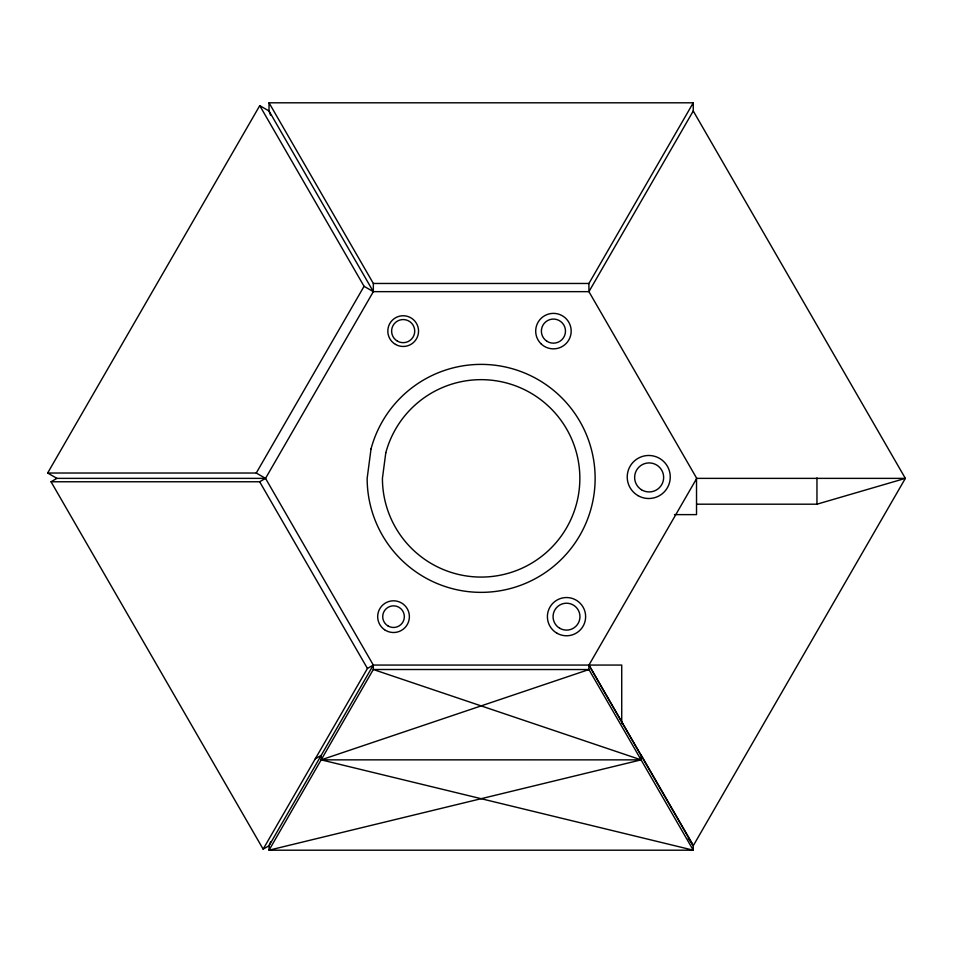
<?xml version="1.0" encoding="UTF-8"?>
<svg xmlns="http://www.w3.org/2000/svg" width="953" height="953" viewBox="0 0 953 953"><rect width="100%" height="100%" fill="white"/><g stroke="black" fill="none" stroke-linecap="round" stroke-linejoin="round"><path stroke-width="1.43" d="M315.3 758.802L321.173 755.407L321.173 759.851L693.248 850.195L588.93 669.542L588.93 665.087L696.738 478.37L588.93 291.654L373.338 291.654L269.032 110.989L259.752 105.64L47.65 473.022L256.262 473.022L265.53 478.37L373.314 665.063L373.314 669.506L269.032 850.195L693.248 850.195L693.248 845.287L641.095 754.955L641.095 759.863L269.032 850.195L269.032 845.752L270.7 841.618M256.262 473.022L364.07 286.305L259.752 105.64M621.725 723.47L621.725 665.063L373.314 665.063L269.032 845.752L263.147 849.147L51.045 481.765L259.657 481.765L265.53 478.37L373.338 291.654L373.338 283.47L269.032 102.805L693.248 102.805L693.248 110.989L905.35 478.37L693.248 845.752L688.257 838.342M693.248 110.989L588.93 291.654L588.93 283.47L693.248 102.805M263.147 849.147L367.441 668.458L373.314 665.063M51.045 481.765L56.918 478.37L265.53 478.37M696.607 504.197L816.959 504.197L905.35 478.37L696.738 478.37M373.338 283.47L588.93 283.47M674.51 514.62L696.524 514.62L696.524 478.001M364.07 286.305L373.338 291.654M47.65 473.022L56.918 478.37M588.93 665.087L641.095 755.419M259.657 481.765L367.441 668.458M588.954 665.063L693.248 845.752M270.509 115.17L269.032 110.989L269.032 102.805M816.959 477.906L816.959 504.197M371.039 448.875L367.155 478.37A113.979 113.979 0 0 0 529.308 581.675A113.979 113.979 0 0 0 554.408 391.052A113.979 113.979 0 0 0 371.039 448.875M385.786 452.818L382.427 478.37A98.719 98.719 0 0 0 522.852 567.833A98.719 98.719 0 0 0 544.592 402.75A98.719 98.719 0 0 0 385.786 452.818M588.93 669.542L321.173 759.851L641.083 759.863L373.314 669.506L588.93 669.542M637.986 495.62A21.502 21.502 0 0 0 670.257 477A21.502 21.502 0 0 0 637.986 458.369A21.502 21.502 0 0 0 637.986 495.62M641.464 489.747A14.521 14.521 0 0 0 663.645 477.918A14.521 14.521 0 0 0 642.31 464.623A14.521 14.521 0 0 0 641.464 489.747M384.524 629.707A15.856 15.856 0 0 0 409.337 617.937A15.856 15.856 0 0 0 386.739 602.332A15.856 15.856 0 0 0 384.524 629.707M388.121 626.026A10.817 10.817 0 0 0 404.346 616.662A10.817 10.817 0 0 0 388.121 607.287A10.817 10.817 0 0 0 388.121 626.026M559.792 628.301A13.437 13.437 0 0 0 579.96 616.662A13.437 13.437 0 0 0 559.792 605.012A13.437 13.437 0 0 0 559.792 628.301M556.957 633.209A19.108 19.108 0 0 0 585.63 616.662A19.108 19.108 0 0 0 556.957 600.104A19.108 19.108 0 0 0 556.957 633.209M540.887 343.652A17.738 17.738 0 0 0 570.573 335.706A17.738 17.738 0 0 0 548.845 313.978A17.738 17.738 0 0 0 540.887 343.652M546.974 341.293A12.055 12.055 0 0 0 565.474 331.608A12.055 12.055 0 0 0 547.844 320.434A12.055 12.055 0 0 0 546.974 341.293M395.495 344.414A15.367 15.367 0 0 0 418.546 331.108A15.367 15.367 0 0 0 395.495 317.802A15.367 15.367 0 0 0 395.495 344.414M397.401 341.126A11.555 11.555 0 0 0 414.734 331.108A11.555 11.555 0 0 0 397.401 321.101A11.555 11.555 0 0 0 397.401 341.126"/></g></svg>
